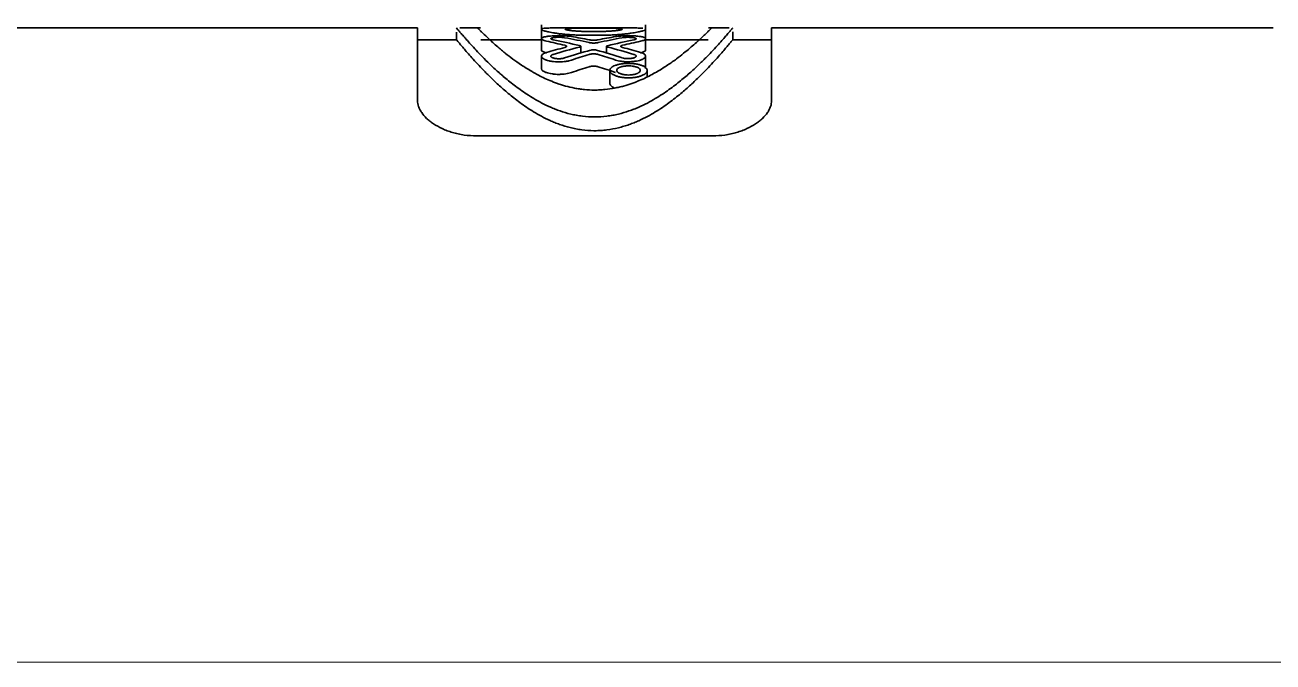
# Model space of a CAD drawing. Extents: x 5987 to 10491, y -672 to 3708.
# Drawn here: x 8103.54 to 8124.69, y 1349.83 to 1360.63 of the extents above; entities that cross this region are included whole.
import ezdxf

# ---------------------------------------------------------------- set-up
doc = ezdxf.new("R2010")
doc.units = 0
doc.header["$LTSCALE"] = 5
doc.layers.get('0').update_dxf_attribs({"linetype": 'CONTINUOUS', "lineweight": 0})
doc.layers.add('1', color=7, linetype='CONTINUOUS', true_color=0xffffff)

msp = doc.modelspace()

# ---------------------------------------------------------------- linework, layer by layer
at = {"color": 4}
msp.add_line((8091.692, 1349.826), (8191.692, 1349.826), dxfattribs=at)
at = {"layer": '1', "color": 7, "linetype": 'Continuous', "lineweight": 35}
for p, q in [((8110.192, 1360.576), (8085.192, 1360.576)), ((8110.192, 1360.576), (8110.192, 1359.343)), ((8110.85, 1360.507), (8110.85, 1360.376)), ((8111.259, 1360.576), (8110.909, 1360.576)), ((8112.29, 1360.626), (8112.29, 1360.401)), ((8113.795, 1360.576), (8112.542, 1360.576)), ((8113.156, 1360.574), (8113.199, 1360.574)), ((8113.199, 1360.514), (8113.156, 1360.514)), ((8114.058, 1360.393), (8114.058, 1360.626)), ((8115.476, 1360.576), (8115.126, 1360.576)), ((8115.534, 1360.376), (8115.534, 1360.508)), ((8116.192, 1360.576), (8116.192, 1359.343)), ((8124.692, 1360.576), (8116.192, 1360.576)), ((8110.85, 1360.376), (8110.192, 1360.376)), ((8112.29, 1360.376), (8111.265, 1360.376)), ((8112.29, 1360.393), (8112.29, 1360.19)), ((8113.043, 1360.452), (8113.305, 1360.452)), ((8114.058, 1360.189), (8114.058, 1360.393)), ((8115.119, 1360.376), (8114.058, 1360.376)), ((8116.192, 1360.376), (8115.534, 1360.376)), ((8112.29, 1360.19), (8112.375, 1360.148)), ((8112.29, 1360.097), (8112.29, 1359.887)), ((8112.957, 1360.151), (8112.957, 1360.263)), ((8113.396, 1360.263), (8113.396, 1360.151)), ((8113.973, 1360.147), (8114.058, 1360.189)), ((8114.058, 1359.889), (8114.058, 1360.098)), ((8113.45, 1359.857), (8113.45, 1359.642)), ((8114.084, 1359.756), (8114.084, 1359.857)), ((8113.182, 1358.834), (8113.192, 1358.834)), ((8115.192, 1358.746), (8111.192, 1358.746))]:
    msp.add_line(p, q, dxfattribs=at)
for centre, major_axis, ratio, start_param, end_param in [((8110.235, 1349.826), (0, 10.75), 0.980901, -0.23473, -0.204351), ((8110.46, 1349.826), (0, 10.75), 0.980901, -0.237071, -0.193687), ((8110.843, 1349.826), (0, 10.75), 0.980901, -0.215822, -0.175572), ((8111.068, 1349.826), (0, 10.75), 0.980901, -0.194059, -0.164972), ((8115.285, 1349.826), (0, 10.75), 0.980901, 0.165431, 0.194059), ((8115.509, 1349.826), (0, 10.75), 0.980901, 0.17603, 0.21582), ((8115.892, 1349.826), (0, 10.75), 0.980901, 0.194154, 0.237077), ((8116.117, 1349.826), (0, 10.75), 0.980901, 0.204816, 0.234732), ((8115.285, 1349.826), (0, 10.75), 0.980902, 0.248837, 0.279553), ((8115.509, 1349.826), (0, 10.75), 0.980901, 0.246462, 0.290418), ((8115.892, 1349.826), (0, 10.75), 0.980901, 0.265428, 0.309068), ((8116.117, 1349.826), (0, 10.75), 0.980902, 0.29007, 0.320075), ((8110.46, 1349.826), (0, 10.75), 0.980901, -0.308589, -0.265424), ((8110.235, 1349.826), (0, 10.75), 0.9809, -0.31957, -0.290043), ((8110.843, 1349.826), (0, 10.75), 0.980901, -0.289949, -0.246466), ((8111.068, 1349.826), (0, 10.75), 0.980901, -0.279064, -0.248819), ((8116.117, 1349.826), (0, 10.55), 0.9809, 0.295707, 0.326339), ((8110.235, 1349.826), (0, 10.55), 0.980901, -0.325864, -0.29572)]:
    msp.add_ellipse(centre, major_axis=major_axis, ratio=ratio, start_param=start_param, end_param=end_param, dxfattribs=at)
for points, knots in [([(8110.85, 1360.576), (8110.85, 1360.576), (8110.85, 1360.576), (8110.851, 1360.576), (8110.859, 1360.566), (8110.886, 1360.534), (8110.908, 1360.508), (8110.939, 1360.472), (8110.966, 1360.441), (8110.975, 1360.429), (8110.996, 1360.406), (8111.007, 1360.394), (8111.041, 1360.355), (8111.066, 1360.327), (8111.121, 1360.266), (8111.152, 1360.233), (8111.217, 1360.163), (8111.253, 1360.126), (8111.33, 1360.047), (8111.372, 1360.006), (8111.461, 1359.919), (8111.51, 1359.874), (8111.576, 1359.815), (8111.589, 1359.803), (8111.617, 1359.779), (8111.659, 1359.743), (8111.703, 1359.706), (8111.764, 1359.656), (8111.796, 1359.631), (8111.862, 1359.581), (8111.897, 1359.555), (8111.968, 1359.504), (8112.005, 1359.478), (8112.083, 1359.427), (8112.123, 1359.402), (8112.207, 1359.352), (8112.251, 1359.327), (8112.343, 1359.279), (8112.391, 1359.256), (8112.468, 1359.222), (8112.495, 1359.211), (8112.536, 1359.195), (8112.55, 1359.189), (8112.578, 1359.179), (8112.592, 1359.174), (8112.664, 1359.149), (8112.724, 1359.131), (8112.803, 1359.113), (8112.819, 1359.109), (8112.852, 1359.102), (8112.868, 1359.099), (8112.918, 1359.09), (8112.951, 1359.085), (8113.053, 1359.072), (8113.122, 1359.067), (8113.192, 1359.067)], [0, 0, 0, 0, 0.000153, 0.000153, 0.125134, 0.125134, 0.187624, 0.250115, 0.250115, 0.28136, 0.28136, 0.312605, 0.312605, 0.375096, 0.375096, 0.437586, 0.437586, 0.500076, 0.500076, 0.562567, 0.562567, 0.625057, 0.625057, 0.64068, 0.64068, 0.656303, 0.687548, 0.687548, 0.718793, 0.718793, 0.750038, 0.750038, 0.781283, 0.781283, 0.812529, 0.812529, 0.843774, 0.843774, 0.875019, 0.875019, 0.890642, 0.890642, 0.898453, 0.898453, 0.906264, 0.906264, 0.93751, 0.93751, 0.945321, 0.945321, 0.953132, 0.953132, 0.968755, 0.968755, 1, 1, 1, 1]), ([(8113.192, 1359.523), (8113.133, 1359.523), (8113.076, 1359.526), (8112.991, 1359.534), (8112.963, 1359.538), (8112.908, 1359.546), (8112.88, 1359.55), (8112.8, 1359.566), (8112.749, 1359.578), (8112.677, 1359.598), (8112.653, 1359.605), (8112.606, 1359.619), (8112.583, 1359.627), (8112.517, 1359.65), (8112.475, 1359.667), (8112.396, 1359.7), (8112.358, 1359.717), (8112.285, 1359.752), (8112.251, 1359.77), (8112.201, 1359.797), (8112.184, 1359.806), (8112.152, 1359.824), (8112.137, 1359.833), (8112.06, 1359.878), (8112.004, 1359.913), (8111.9, 1359.982), (8111.852, 1360.016), (8111.763, 1360.082), (8111.722, 1360.114), (8111.665, 1360.16), (8111.647, 1360.175), (8111.611, 1360.204), (8111.594, 1360.219), (8111.545, 1360.26), (8111.515, 1360.286), (8111.459, 1360.336), (8111.434, 1360.359), (8111.364, 1360.423), (8111.327, 1360.459), (8111.282, 1360.502), (8111.269, 1360.515), (8111.246, 1360.537), (8111.237, 1360.546), (8111.226, 1360.558), (8111.223, 1360.561), (8111.217, 1360.566), (8111.215, 1360.569), (8111.209, 1360.574), (8111.208, 1360.576), (8111.208, 1360.576)], [0, 0, 0, 0, 0.031283, 0.031283, 0.046924, 0.046924, 0.062565, 0.062565, 0.093848, 0.093848, 0.109489, 0.109489, 0.12513, 0.12513, 0.156413, 0.156413, 0.187695, 0.187695, 0.218978, 0.218978, 0.234619, 0.234619, 0.25026, 0.25026, 0.312825, 0.312825, 0.37539, 0.37539, 0.437955, 0.437955, 0.469238, 0.469238, 0.50052, 0.50052, 0.563085, 0.563085, 0.62565, 0.62565, 0.75078, 0.75078, 0.813345, 0.813345, 0.87591, 0.87591, 0.907193, 0.907193, 0.938475, 0.938475, 1, 1, 1, 1]), ([(8113.043, 1360.452), (8113.015, 1360.452), (8112.987, 1360.453), (8112.932, 1360.454), (8112.905, 1360.455), (8112.865, 1360.456), (8112.852, 1360.457), (8112.825, 1360.458), (8112.812, 1360.459), (8112.774, 1360.461), (8112.749, 1360.463), (8112.702, 1360.467), (8112.679, 1360.469), (8112.645, 1360.473), (8112.634, 1360.474), (8112.613, 1360.476), (8112.582, 1360.48), (8112.553, 1360.484), (8112.525, 1360.488), (8112.517, 1360.49), (8112.499, 1360.492), (8112.491, 1360.494), (8112.451, 1360.501), (8112.423, 1360.506), (8112.387, 1360.514), (8112.376, 1360.517), (8112.356, 1360.522), (8112.346, 1360.525), (8112.306, 1360.537), (8112.29, 1360.546), (8112.29, 1360.555), (8112.291, 1360.557), (8112.295, 1360.56), (8112.304, 1360.565), (8112.321, 1360.568), (8112.341, 1360.57), (8112.346, 1360.571), (8112.355, 1360.571), (8112.36, 1360.572), (8112.375, 1360.573), (8112.386, 1360.573), (8112.422, 1360.575), (8112.45, 1360.576), (8112.498, 1360.576), (8112.515, 1360.576), (8112.536, 1360.576), (8112.539, 1360.576), (8112.542, 1360.576)], [0, 0, 0, 0, 0.039741, 0.039741, 0.079482, 0.079482, 0.099352, 0.099352, 0.119222, 0.119222, 0.158963, 0.158963, 0.198704, 0.198704, 0.218574, 0.218574, 0.238445, 0.278185, 0.278185, 0.298056, 0.298056, 0.317926, 0.317926, 0.397408, 0.397408, 0.437149, 0.437149, 0.476889, 0.476889, 0.635852, 0.635852, 0.675593, 0.675593, 0.715334, 0.794815, 0.794815, 0.814686, 0.814686, 0.834556, 0.834556, 0.874297, 0.874297, 0.953779, 0.953779, 0.993519, 0.993519, 1, 1, 1, 1]), ([(8113.156, 1360.574), (8113.125, 1360.574), (8113.095, 1360.574), (8113.051, 1360.573), (8113.036, 1360.573), (8113.007, 1360.573), (8112.993, 1360.573), (8112.951, 1360.572), (8112.924, 1360.572), (8112.886, 1360.571), (8112.874, 1360.571), (8112.851, 1360.57), (8112.839, 1360.57), (8112.807, 1360.569), (8112.788, 1360.568), (8112.763, 1360.567), (8112.755, 1360.566), (8112.741, 1360.565), (8112.728, 1360.564), (8112.718, 1360.562), (8112.709, 1360.561), (8112.705, 1360.56), (8112.697, 1360.557), (8112.694, 1360.556), (8112.694, 1360.553), (8112.694, 1360.552), (8112.697, 1360.55), (8112.7, 1360.548), (8112.708, 1360.545), (8112.717, 1360.543), (8112.735, 1360.54), (8112.741, 1360.538), (8112.755, 1360.536), (8112.763, 1360.535), (8112.788, 1360.532), (8112.807, 1360.529), (8112.85, 1360.525), (8112.874, 1360.523), (8112.911, 1360.521), (8112.924, 1360.52), (8112.951, 1360.519), (8112.965, 1360.518), (8113.007, 1360.516), (8113.035, 1360.515), (8113.095, 1360.514), (8113.125, 1360.514), (8113.156, 1360.514)], [0, 0, 0, 0, 0.0625, 0.0625, 0.09375, 0.09375, 0.125, 0.125, 0.1875, 0.1875, 0.21875, 0.21875, 0.25, 0.25, 0.3125, 0.3125, 0.34375, 0.34375, 0.375, 0.40625, 0.40625, 0.4375, 0.4375, 0.5, 0.5, 0.53125, 0.53125, 0.5625, 0.5625, 0.625, 0.625, 0.65625, 0.65625, 0.6875, 0.6875, 0.75, 0.75, 0.8125, 0.8125, 0.84375, 0.84375, 0.875, 0.875, 0.9375, 0.9375, 1, 1, 1, 1]), ([(8115.177, 1360.576), (8115.177, 1360.576), (8115.177, 1360.576), (8115.177, 1360.576), (8115.17, 1360.569), (8115.148, 1360.547), (8115.139, 1360.538), (8115.117, 1360.516), (8115.104, 1360.503), (8115.074, 1360.474), (8115.057, 1360.458), (8115.029, 1360.431), (8115.018, 1360.421), (8114.997, 1360.401), (8114.986, 1360.391), (8114.951, 1360.359), (8114.925, 1360.336), (8114.87, 1360.286), (8114.84, 1360.26), (8114.775, 1360.205), (8114.74, 1360.176), (8114.664, 1360.115), (8114.623, 1360.083), (8114.556, 1360.033), (8114.533, 1360.017), (8114.484, 1359.982), (8114.459, 1359.965), (8114.381, 1359.913), (8114.324, 1359.877), (8114.232, 1359.823), (8114.2, 1359.806), (8114.134, 1359.77), (8114.099, 1359.752), (8114.027, 1359.717), (8113.989, 1359.7), (8113.929, 1359.675), (8113.909, 1359.667), (8113.867, 1359.65), (8113.845, 1359.642), (8113.779, 1359.619), (8113.733, 1359.604), (8113.66, 1359.584), (8113.635, 1359.578), (8113.584, 1359.566), (8113.558, 1359.561), (8113.478, 1359.545), (8113.423, 1359.537), (8113.352, 1359.53), (8113.338, 1359.529), (8113.309, 1359.527), (8113.295, 1359.526), (8113.251, 1359.524), (8113.222, 1359.523), (8113.192, 1359.523)], [0, 0, 0, 0, 0.000908, 0.000908, 0.125795, 0.125795, 0.188238, 0.188238, 0.250681, 0.250681, 0.313125, 0.313125, 0.344346, 0.344346, 0.375568, 0.375568, 0.438011, 0.438011, 0.500454, 0.500454, 0.562897, 0.562897, 0.625341, 0.625341, 0.656562, 0.656562, 0.687784, 0.687784, 0.750227, 0.750227, 0.781449, 0.781449, 0.81267, 0.81267, 0.843892, 0.843892, 0.859503, 0.859503, 0.875114, 0.875114, 0.906335, 0.906335, 0.921946, 0.921946, 0.937557, 0.937557, 0.968778, 0.968778, 0.976584, 0.976584, 0.984389, 0.984389, 1, 1, 1, 1]), ([(8113.192, 1359.067), (8113.263, 1359.067), (8113.332, 1359.072), (8113.433, 1359.084), (8113.466, 1359.09), (8113.532, 1359.101), (8113.564, 1359.108), (8113.659, 1359.131), (8113.719, 1359.149), (8113.804, 1359.178), (8113.832, 1359.188), (8113.873, 1359.204), (8113.887, 1359.21), (8113.913, 1359.221), (8113.927, 1359.226), (8113.991, 1359.255), (8114.04, 1359.278), (8114.133, 1359.327), (8114.177, 1359.352), (8114.262, 1359.402), (8114.302, 1359.427), (8114.38, 1359.479), (8114.417, 1359.504), (8114.525, 1359.581), (8114.59, 1359.632), (8114.712, 1359.73), (8114.769, 1359.779), (8114.873, 1359.872), (8114.922, 1359.917), (8114.989, 1359.983), (8115.011, 1360.004), (8115.053, 1360.046), (8115.074, 1360.066), (8115.132, 1360.126), (8115.168, 1360.163), (8115.234, 1360.233), (8115.264, 1360.266), (8115.347, 1360.357), (8115.391, 1360.409), (8115.445, 1360.471), (8115.461, 1360.489), (8115.488, 1360.521), (8115.499, 1360.534), (8115.512, 1360.55), (8115.516, 1360.554), (8115.523, 1360.562), (8115.526, 1360.566), (8115.532, 1360.573), (8115.534, 1360.576), (8115.534, 1360.576)], [0, 0, 0, 0, 0.031283, 0.031283, 0.046924, 0.046924, 0.062566, 0.062566, 0.093849, 0.093849, 0.10949, 0.10949, 0.117311, 0.117311, 0.125132, 0.125132, 0.156415, 0.156415, 0.187698, 0.187698, 0.218981, 0.218981, 0.250264, 0.250264, 0.312829, 0.312829, 0.375395, 0.375395, 0.437961, 0.437961, 0.469244, 0.469244, 0.500527, 0.500527, 0.563093, 0.563093, 0.625659, 0.625659, 0.750791, 0.750791, 0.813357, 0.813357, 0.875922, 0.875922, 0.907205, 0.907205, 0.938488, 0.938488, 1, 1, 1, 1]), ([(8113.199, 1360.514), (8113.23, 1360.514), (8113.26, 1360.514), (8113.304, 1360.515), (8113.319, 1360.515), (8113.348, 1360.516), (8113.363, 1360.517), (8113.404, 1360.519), (8113.431, 1360.52), (8113.469, 1360.523), (8113.481, 1360.524), (8113.504, 1360.525), (8113.516, 1360.526), (8113.548, 1360.529), (8113.567, 1360.532), (8113.592, 1360.535), (8113.6, 1360.536), (8113.614, 1360.538), (8113.627, 1360.541), (8113.637, 1360.543), (8113.646, 1360.545), (8113.65, 1360.546), (8113.659, 1360.55), (8113.662, 1360.552), (8113.662, 1360.555), (8113.661, 1360.555), (8113.658, 1360.557), (8113.656, 1360.558), (8113.647, 1360.561), (8113.638, 1360.562), (8113.621, 1360.564), (8113.614, 1360.565), (8113.6, 1360.566), (8113.592, 1360.567), (8113.567, 1360.568), (8113.548, 1360.569), (8113.505, 1360.571), (8113.482, 1360.571), (8113.444, 1360.572), (8113.431, 1360.572), (8113.405, 1360.572), (8113.391, 1360.573), (8113.349, 1360.573), (8113.32, 1360.573), (8113.275, 1360.573), (8113.26, 1360.574), (8113.23, 1360.574), (8113.215, 1360.574), (8113.199, 1360.574)], [0, 0, 0, 0, 0.0625, 0.0625, 0.09375, 0.09375, 0.125, 0.125, 0.1875, 0.1875, 0.21875, 0.21875, 0.25, 0.25, 0.3125, 0.3125, 0.34375, 0.34375, 0.375, 0.40625, 0.40625, 0.4375, 0.4375, 0.5, 0.5, 0.53125, 0.53125, 0.5625, 0.5625, 0.625, 0.625, 0.65625, 0.65625, 0.6875, 0.6875, 0.75, 0.75, 0.8125, 0.8125, 0.84375, 0.84375, 0.875, 0.875, 0.9375, 0.9375, 0.96875, 0.96875, 1, 1, 1, 1]), ([(8114.058, 1360.554), (8114.058, 1360.554), (8114.058, 1360.553), (8114.058, 1360.552), (8114.057, 1360.55), (8114.053, 1360.546), (8114.044, 1360.539), (8114.026, 1360.532), (8114.002, 1360.525), (8113.992, 1360.522), (8113.972, 1360.517), (8113.961, 1360.514), (8113.925, 1360.506), (8113.897, 1360.501), (8113.849, 1360.492), (8113.832, 1360.49), (8113.805, 1360.486), (8113.795, 1360.484), (8113.776, 1360.482), (8113.766, 1360.48), (8113.736, 1360.476), (8113.714, 1360.474), (8113.67, 1360.469), (8113.647, 1360.467), (8113.611, 1360.464), (8113.598, 1360.463), (8113.574, 1360.461), (8113.561, 1360.461), (8113.523, 1360.458), (8113.497, 1360.457), (8113.444, 1360.455), (8113.417, 1360.454), (8113.375, 1360.453), (8113.361, 1360.453), (8113.333, 1360.452), (8113.319, 1360.452), (8113.305, 1360.452)], [0, 0, 0, 0, 0.001654, 0.001654, 0.064051, 0.064051, 0.126448, 0.251241, 0.251241, 0.313637, 0.313637, 0.376034, 0.376034, 0.500827, 0.500827, 0.563224, 0.563224, 0.594422, 0.594422, 0.62562, 0.62562, 0.688017, 0.688017, 0.750414, 0.750414, 0.781612, 0.781612, 0.81281, 0.81281, 0.875207, 0.875207, 0.937603, 0.937603, 0.968802, 0.968802, 1, 1, 1, 1]), ([(8113.801, 1360.576), (8113.805, 1360.576), (8113.81, 1360.576), (8113.823, 1360.576), (8113.832, 1360.576), (8113.849, 1360.576), (8113.858, 1360.576), (8113.898, 1360.576), (8113.926, 1360.575), (8113.974, 1360.573), (8113.994, 1360.572), (8114.01, 1360.57)], [0, 0, 0, 0, 0.045548, 0.045548, 0.141461, 0.141461, 0.237373, 0.237373, 0.621023, 0.621023, 1, 1, 1, 1]), ([(8113.182, 1358.834), (8113.111, 1358.834), (8113.042, 1358.84), (8112.942, 1358.853), (8112.909, 1358.858), (8112.859, 1358.868), (8112.843, 1358.871), (8112.811, 1358.878), (8112.795, 1358.882), (8112.716, 1358.902), (8112.657, 1358.92), (8112.572, 1358.951), (8112.544, 1358.961), (8112.49, 1358.983), (8112.463, 1358.995), (8112.386, 1359.029), (8112.337, 1359.054), (8112.245, 1359.103), (8112.201, 1359.129), (8112.117, 1359.18), (8112.077, 1359.206), (8112, 1359.259), (8111.963, 1359.285), (8111.856, 1359.364), (8111.791, 1359.415), (8111.669, 1359.516), (8111.613, 1359.565), (8111.509, 1359.66), (8111.461, 1359.706), (8111.393, 1359.773), (8111.372, 1359.795), (8111.33, 1359.837), (8111.309, 1359.858), (8111.251, 1359.919), (8111.216, 1359.957), (8111.15, 1360.028), (8111.12, 1360.062), (8111.037, 1360.154), (8110.992, 1360.207), (8110.939, 1360.27), (8110.923, 1360.288), (8110.897, 1360.32), (8110.885, 1360.334), (8110.859, 1360.366), (8110.85, 1360.376), (8110.85, 1360.376)], [0, 0, 0, 0, 0.031253, 0.031253, 0.04688, 0.04688, 0.054693, 0.054693, 0.062506, 0.062506, 0.09376, 0.09376, 0.109386, 0.109386, 0.125013, 0.125013, 0.156266, 0.156266, 0.187519, 0.187519, 0.218773, 0.218773, 0.250026, 0.250026, 0.312532, 0.312532, 0.375039, 0.375039, 0.437545, 0.437545, 0.468799, 0.468799, 0.500052, 0.500052, 0.562558, 0.562558, 0.625065, 0.625065, 0.750078, 0.750078, 0.812584, 0.812584, 0.875091, 0.875091, 1, 1, 1, 1]), ([(8112.375, 1360.352), (8112.362, 1360.355), (8112.35, 1360.358), (8112.334, 1360.363), (8112.329, 1360.365), (8112.32, 1360.368), (8112.316, 1360.37), (8112.305, 1360.376), (8112.299, 1360.379), (8112.292, 1360.386), (8112.29, 1360.39), (8112.29, 1360.397), (8112.292, 1360.401), (8112.298, 1360.406), (8112.3, 1360.408), (8112.306, 1360.411), (8112.309, 1360.413), (8112.32, 1360.417), (8112.329, 1360.42), (8112.351, 1360.426), (8112.364, 1360.428), (8112.384, 1360.432), (8112.391, 1360.433), (8112.406, 1360.435), (8112.414, 1360.436), (8112.439, 1360.438), (8112.456, 1360.44), (8112.492, 1360.442), (8112.511, 1360.443), (8112.55, 1360.444), (8112.569, 1360.445), (8112.598, 1360.445), (8112.608, 1360.445), (8112.628, 1360.444), (8112.647, 1360.444), (8112.666, 1360.443), (8112.685, 1360.442), (8112.694, 1360.442), (8112.721, 1360.44), (8112.738, 1360.438), (8112.771, 1360.435), (8112.786, 1360.433), (8112.8, 1360.43)], [0, 0, 0, 0, 0.0625, 0.0625, 0.09375, 0.09375, 0.125, 0.125, 0.1875, 0.1875, 0.25, 0.25, 0.3125, 0.3125, 0.34375, 0.34375, 0.375, 0.375, 0.4375, 0.4375, 0.5, 0.5, 0.53125, 0.53125, 0.5625, 0.5625, 0.625, 0.625, 0.6875, 0.6875, 0.75, 0.75, 0.78125, 0.78125, 0.8125, 0.84375, 0.84375, 0.875, 0.875, 0.9375, 0.9375, 1, 1, 1, 1]), ([(8112.685, 1360.411), (8112.679, 1360.412), (8112.672, 1360.413), (8112.661, 1360.414), (8112.657, 1360.415), (8112.649, 1360.416), (8112.645, 1360.416), (8112.632, 1360.417), (8112.624, 1360.417), (8112.606, 1360.418), (8112.597, 1360.418), (8112.579, 1360.418), (8112.57, 1360.418), (8112.552, 1360.417), (8112.544, 1360.417), (8112.531, 1360.416), (8112.527, 1360.416), (8112.519, 1360.415), (8112.515, 1360.414), (8112.504, 1360.413), (8112.497, 1360.412), (8112.485, 1360.41), (8112.479, 1360.409), (8112.469, 1360.406), (8112.465, 1360.405), (8112.458, 1360.402), (8112.455, 1360.4), (8112.452, 1360.397), (8112.451, 1360.395), (8112.451, 1360.392), (8112.451, 1360.39), (8112.455, 1360.387), (8112.457, 1360.385), (8112.464, 1360.382), (8112.468, 1360.381), (8112.478, 1360.378), (8112.484, 1360.376), (8112.49, 1360.375)], [0, 0, 0, 0, 0.0625, 0.0625, 0.09375, 0.09375, 0.125, 0.125, 0.1875, 0.1875, 0.25, 0.25, 0.3125, 0.3125, 0.375, 0.375, 0.40625, 0.40625, 0.4375, 0.4375, 0.5, 0.5, 0.5625, 0.5625, 0.625, 0.625, 0.6875, 0.6875, 0.75, 0.75, 0.8125, 0.8125, 0.875, 0.875, 0.9375, 0.9375, 1, 1, 1, 1]), ([(8113.101, 1360.374), (8113.106, 1360.373), (8113.112, 1360.373), (8113.123, 1360.371), (8113.129, 1360.37), (8113.142, 1360.369), (8113.149, 1360.369), (8113.162, 1360.368), (8113.169, 1360.368), (8113.183, 1360.368), (8113.19, 1360.368), (8113.204, 1360.369), (8113.211, 1360.369), (8113.223, 1360.37), (8113.23, 1360.371), (8113.241, 1360.373), (8113.246, 1360.373), (8113.251, 1360.374)], [0, 0, 0, 0, 0.125, 0.125, 0.25, 0.25, 0.375, 0.375, 0.5, 0.5, 0.625, 0.625, 0.75, 0.75, 0.875, 0.875, 1, 1, 1, 1]), ([(8113.251, 1360.327), (8113.246, 1360.326), (8113.241, 1360.325), (8113.23, 1360.323), (8113.224, 1360.322), (8113.211, 1360.321), (8113.204, 1360.321), (8113.19, 1360.32), (8113.183, 1360.32), (8113.169, 1360.32), (8113.162, 1360.32), (8113.149, 1360.321), (8113.142, 1360.321), (8113.129, 1360.322), (8113.123, 1360.323), (8113.112, 1360.325), (8113.106, 1360.326), (8113.101, 1360.327)], [0, 0, 0, 0, 0.125, 0.125, 0.25, 0.25, 0.375, 0.375, 0.5, 0.5, 0.625, 0.625, 0.75, 0.75, 0.875, 0.875, 1, 1, 1, 1]), ([(8115.534, 1360.376), (8115.534, 1360.376), (8115.534, 1360.376), (8115.534, 1360.376), (8115.526, 1360.365), (8115.499, 1360.333), (8115.488, 1360.32), (8115.468, 1360.296), (8115.46, 1360.287), (8115.445, 1360.268), (8115.436, 1360.258), (8115.391, 1360.205), (8115.345, 1360.152), (8115.263, 1360.059), (8115.232, 1360.025), (8115.167, 1359.954), (8115.131, 1359.916), (8115.055, 1359.836), (8115.013, 1359.794), (8114.924, 1359.706), (8114.876, 1359.66), (8114.797, 1359.588), (8114.77, 1359.564), (8114.713, 1359.514), (8114.683, 1359.489), (8114.591, 1359.413), (8114.525, 1359.361), (8114.418, 1359.282), (8114.381, 1359.256), (8114.303, 1359.203), (8114.263, 1359.177), (8114.178, 1359.126), (8114.134, 1359.1), (8114.042, 1359.051), (8113.993, 1359.027), (8113.915, 1358.992), (8113.889, 1358.98), (8113.834, 1358.959), (8113.778, 1358.937), (8113.72, 1358.918), (8113.675, 1358.905), (8113.66, 1358.9), (8113.629, 1358.892), (8113.613, 1358.888), (8113.534, 1358.868), (8113.469, 1358.856), (8113.367, 1358.843), (8113.333, 1358.84), (8113.263, 1358.835), (8113.228, 1358.834), (8113.192, 1358.834)], [0, 0, 0, 0, 0.001296, 0.001296, 0.126134, 0.126134, 0.188553, 0.188553, 0.219763, 0.219763, 0.250972, 0.250972, 0.37581, 0.37581, 0.438229, 0.438229, 0.500648, 0.500648, 0.563067, 0.563067, 0.625486, 0.625486, 0.656696, 0.656696, 0.687905, 0.687905, 0.750324, 0.750324, 0.781534, 0.781534, 0.812743, 0.812743, 0.843953, 0.843953, 0.875162, 0.875162, 0.890767, 0.890767, 0.906372, 0.921976, 0.921976, 0.929779, 0.929779, 0.937581, 0.937581, 0.968791, 0.968791, 0.984395, 0.984395, 1, 1, 1, 1]), ([(8113.548, 1360.429), (8113.562, 1360.432), (8113.577, 1360.434), (8113.601, 1360.436), (8113.609, 1360.437), (8113.627, 1360.439), (8113.636, 1360.439), (8113.663, 1360.441), (8113.681, 1360.442), (8113.71, 1360.443), (8113.72, 1360.443), (8113.739, 1360.444), (8113.749, 1360.444), (8113.778, 1360.444), (8113.798, 1360.444), (8113.827, 1360.443), (8113.837, 1360.442), (8113.855, 1360.441), (8113.874, 1360.44), (8113.891, 1360.439), (8113.909, 1360.438), (8113.917, 1360.437), (8113.942, 1360.434), (8113.957, 1360.432), (8113.977, 1360.429), (8113.984, 1360.427), (8113.996, 1360.425), (8114.002, 1360.424), (8114.018, 1360.419), (8114.027, 1360.416), (8114.038, 1360.412), (8114.042, 1360.41), (8114.047, 1360.407), (8114.052, 1360.403), (8114.055, 1360.4), (8114.057, 1360.396), (8114.058, 1360.395), (8114.058, 1360.389), (8114.056, 1360.386), (8114.05, 1360.38), (8114.048, 1360.378), (8114.043, 1360.375), (8114.039, 1360.373), (8114.029, 1360.367), (8114.02, 1360.364), (8113.999, 1360.358), (8113.986, 1360.354), (8113.973, 1360.351)], [0, 0, 0, 0, 0.0625, 0.0625, 0.09375, 0.09375, 0.125, 0.125, 0.1875, 0.1875, 0.21875, 0.21875, 0.25, 0.25, 0.3125, 0.3125, 0.34375, 0.34375, 0.375, 0.40625, 0.40625, 0.4375, 0.4375, 0.5, 0.5, 0.53125, 0.53125, 0.5625, 0.5625, 0.625, 0.625, 0.65625, 0.65625, 0.6875, 0.71875, 0.71875, 0.75, 0.75, 0.8125, 0.8125, 0.84375, 0.84375, 0.875, 0.875, 0.9375, 0.9375, 1, 1, 1, 1]), ([(8113.858, 1360.374), (8113.864, 1360.375), (8113.87, 1360.377), (8113.877, 1360.379), (8113.879, 1360.38), (8113.884, 1360.381), (8113.885, 1360.382), (8113.89, 1360.384), (8113.893, 1360.386), (8113.896, 1360.389), (8113.897, 1360.391), (8113.897, 1360.394), (8113.896, 1360.396), (8113.894, 1360.398), (8113.892, 1360.399), (8113.89, 1360.401), (8113.888, 1360.401), (8113.883, 1360.404), (8113.879, 1360.405), (8113.869, 1360.408), (8113.863, 1360.409), (8113.854, 1360.411), (8113.851, 1360.411), (8113.844, 1360.412), (8113.84, 1360.413), (8113.829, 1360.414), (8113.821, 1360.415), (8113.804, 1360.416), (8113.796, 1360.416), (8113.778, 1360.417), (8113.769, 1360.417), (8113.755, 1360.417), (8113.751, 1360.417), (8113.742, 1360.417), (8113.733, 1360.417), (8113.724, 1360.416), (8113.716, 1360.416), (8113.711, 1360.416), (8113.699, 1360.415), (8113.691, 1360.414), (8113.676, 1360.412), (8113.669, 1360.411), (8113.663, 1360.41)], [0, 0, 0, 0, 0.0625, 0.0625, 0.09375, 0.09375, 0.125, 0.125, 0.1875, 0.1875, 0.25, 0.25, 0.3125, 0.3125, 0.34375, 0.34375, 0.375, 0.375, 0.4375, 0.4375, 0.5, 0.5, 0.53125, 0.53125, 0.5625, 0.5625, 0.625, 0.625, 0.6875, 0.6875, 0.75, 0.75, 0.78125, 0.78125, 0.8125, 0.84375, 0.84375, 0.875, 0.875, 0.9375, 0.9375, 1, 1, 1, 1]), ([(8112.8, 1360.03), (8112.786, 1360.026), (8112.771, 1360.021), (8112.747, 1360.016), (8112.738, 1360.014), (8112.721, 1360.011), (8112.712, 1360.01), (8112.685, 1360.006), (8112.666, 1360.004), (8112.637, 1360.002), (8112.627, 1360.001), (8112.607, 1360), (8112.597, 1360), (8112.567, 1360), (8112.547, 1360.001), (8112.508, 1360.004), (8112.489, 1360.006), (8112.462, 1360.01), (8112.453, 1360.011), (8112.436, 1360.014), (8112.428, 1360.016), (8112.403, 1360.022), (8112.388, 1360.026), (8112.368, 1360.033), (8112.362, 1360.035), (8112.35, 1360.04), (8112.338, 1360.045), (8112.329, 1360.051), (8112.32, 1360.056), (8112.316, 1360.059), (8112.305, 1360.067), (8112.299, 1360.073), (8112.294, 1360.082), (8112.293, 1360.085), (8112.291, 1360.091), (8112.29, 1360.094), (8112.29, 1360.103), (8112.292, 1360.108), (8112.299, 1360.12), (8112.305, 1360.125), (8112.319, 1360.136), (8112.328, 1360.141), (8112.344, 1360.148), (8112.35, 1360.15), (8112.362, 1360.155), (8112.368, 1360.157), (8112.375, 1360.159)], [0, 0, 0, 0, 0.0625, 0.0625, 0.09375, 0.09375, 0.125, 0.125, 0.1875, 0.1875, 0.21875, 0.21875, 0.25, 0.25, 0.3125, 0.3125, 0.375, 0.375, 0.40625, 0.40625, 0.4375, 0.4375, 0.5, 0.5, 0.53125, 0.53125, 0.5625, 0.59375, 0.59375, 0.625, 0.625, 0.6875, 0.6875, 0.71875, 0.71875, 0.75, 0.75, 0.8125, 0.8125, 0.875, 0.875, 0.9375, 0.9375, 0.96875, 0.96875, 1, 1, 1, 1]), ([(8112.49, 1360.126), (8112.484, 1360.124), (8112.478, 1360.122), (8112.471, 1360.119), (8112.468, 1360.117), (8112.464, 1360.115), (8112.462, 1360.114), (8112.457, 1360.11), (8112.455, 1360.108), (8112.452, 1360.102), (8112.451, 1360.1), (8112.451, 1360.094), (8112.452, 1360.091), (8112.455, 1360.086), (8112.457, 1360.083), (8112.464, 1360.078), (8112.468, 1360.076), (8112.475, 1360.072), (8112.478, 1360.071), (8112.483, 1360.069), (8112.486, 1360.068), (8112.496, 1360.065), (8112.502, 1360.063), (8112.517, 1360.06), (8112.525, 1360.058), (8112.538, 1360.057), (8112.542, 1360.056), (8112.551, 1360.055), (8112.555, 1360.055), (8112.569, 1360.054), (8112.578, 1360.054), (8112.596, 1360.054), (8112.605, 1360.054), (8112.623, 1360.055), (8112.632, 1360.056), (8112.649, 1360.058), (8112.657, 1360.06), (8112.672, 1360.063), (8112.679, 1360.065), (8112.685, 1360.067)], [0, 0, 0, 0, 0.0625, 0.0625, 0.09375, 0.09375, 0.125, 0.125, 0.1875, 0.1875, 0.25, 0.25, 0.3125, 0.3125, 0.375, 0.375, 0.4375, 0.4375, 0.46875, 0.46875, 0.5, 0.5, 0.5625, 0.5625, 0.625, 0.625, 0.65625, 0.65625, 0.6875, 0.6875, 0.75, 0.75, 0.8125, 0.8125, 0.875, 0.875, 0.9375, 0.9375, 1, 1, 1, 1]), ([(8112.688, 1360.245), (8112.693, 1360.246), (8112.697, 1360.248), (8112.704, 1360.251), (8112.708, 1360.252), (8112.713, 1360.255), (8112.715, 1360.257), (8112.717, 1360.26), (8112.718, 1360.262), (8112.718, 1360.265), (8112.717, 1360.267), (8112.715, 1360.27), (8112.713, 1360.272), (8112.708, 1360.275), (8112.705, 1360.276), (8112.697, 1360.279), (8112.693, 1360.28), (8112.688, 1360.281)], [0, 0, 0, 0, 0.125, 0.125, 0.25, 0.25, 0.375, 0.375, 0.5, 0.5, 0.625, 0.625, 0.75, 0.75, 0.875, 0.875, 1, 1, 1, 1]), ([(8112.937, 1360.275), (8112.94, 1360.275), (8112.943, 1360.274), (8112.948, 1360.272), (8112.95, 1360.271), (8112.953, 1360.269), (8112.955, 1360.268), (8112.956, 1360.266), (8112.957, 1360.265), (8112.957, 1360.262), (8112.956, 1360.261), (8112.955, 1360.259), (8112.953, 1360.258), (8112.948, 1360.255), (8112.943, 1360.253), (8112.937, 1360.251)], [0, 0, 0, 0, 0.125, 0.125, 0.25, 0.25, 0.375, 0.375, 0.5, 0.5, 0.625, 0.625, 0.75, 0.75, 1, 1, 1, 1]), ([(8113.251, 1360.127), (8113.246, 1360.129), (8113.241, 1360.13), (8113.23, 1360.132), (8113.224, 1360.133), (8113.211, 1360.135), (8113.204, 1360.135), (8113.19, 1360.136), (8113.183, 1360.136), (8113.169, 1360.136), (8113.162, 1360.136), (8113.149, 1360.135), (8113.142, 1360.135), (8113.129, 1360.133), (8113.123, 1360.132), (8113.111, 1360.13), (8113.106, 1360.129), (8113.101, 1360.127)], [0, 0, 0, 0, 0.125, 0.125, 0.25, 0.25, 0.375, 0.375, 0.5, 0.5, 0.625, 0.625, 0.75, 0.75, 0.875, 0.875, 1, 1, 1, 1]), ([(8113.416, 1360.251), (8113.413, 1360.252), (8113.41, 1360.253), (8113.405, 1360.255), (8113.403, 1360.256), (8113.399, 1360.258), (8113.398, 1360.259), (8113.396, 1360.261), (8113.396, 1360.262), (8113.396, 1360.265), (8113.396, 1360.266), (8113.398, 1360.268), (8113.399, 1360.269), (8113.404, 1360.272), (8113.409, 1360.274), (8113.416, 1360.275)], [0, 0, 0, 0, 0.125, 0.125, 0.25, 0.25, 0.375, 0.375, 0.5, 0.5, 0.625, 0.625, 0.75, 0.75, 1, 1, 1, 1]), ([(8113.973, 1360.16), (8113.986, 1360.156), (8113.998, 1360.152), (8114.014, 1360.145), (8114.019, 1360.142), (8114.028, 1360.137), (8114.032, 1360.135), (8114.043, 1360.127), (8114.048, 1360.121), (8114.056, 1360.11), (8114.058, 1360.104), (8114.058, 1360.092), (8114.056, 1360.087), (8114.05, 1360.078), (8114.048, 1360.075), (8114.043, 1360.069), (8114.039, 1360.066), (8114.029, 1360.058), (8114.02, 1360.052), (8114.004, 1360.044), (8113.998, 1360.042), (8113.986, 1360.037), (8113.98, 1360.034), (8113.96, 1360.027), (8113.945, 1360.023), (8113.912, 1360.016), (8113.895, 1360.013), (8113.868, 1360.009), (8113.859, 1360.008), (8113.84, 1360.006), (8113.83, 1360.005), (8113.801, 1360.003), (8113.781, 1360.002), (8113.751, 1360.002), (8113.741, 1360.002), (8113.721, 1360.003), (8113.702, 1360.004), (8113.682, 1360.005), (8113.664, 1360.007), (8113.654, 1360.009), (8113.627, 1360.012), (8113.609, 1360.016), (8113.577, 1360.023), (8113.562, 1360.027), (8113.548, 1360.032)], [0, 0, 0, 0, 0.0625, 0.0625, 0.09375, 0.09375, 0.125, 0.125, 0.1875, 0.1875, 0.25, 0.25, 0.3125, 0.3125, 0.34375, 0.34375, 0.375, 0.375, 0.4375, 0.4375, 0.46875, 0.46875, 0.5, 0.5, 0.5625, 0.5625, 0.625, 0.625, 0.65625, 0.65625, 0.6875, 0.6875, 0.75, 0.75, 0.78125, 0.78125, 0.8125, 0.84375, 0.84375, 0.875, 0.875, 0.9375, 0.9375, 1, 1, 1, 1]), ([(8113.665, 1360.281), (8113.66, 1360.28), (8113.656, 1360.279), (8113.648, 1360.276), (8113.645, 1360.275), (8113.64, 1360.272), (8113.638, 1360.27), (8113.635, 1360.267), (8113.635, 1360.265), (8113.635, 1360.262), (8113.635, 1360.26), (8113.638, 1360.257), (8113.64, 1360.255), (8113.645, 1360.252), (8113.648, 1360.251), (8113.656, 1360.248), (8113.66, 1360.246), (8113.665, 1360.245)], [0, 0, 0, 0, 0.125, 0.125, 0.25, 0.25, 0.375, 0.375, 0.5, 0.5, 0.625, 0.625, 0.75, 0.75, 0.875, 0.875, 1, 1, 1, 1]), ([(8113.663, 1360.068), (8113.669, 1360.066), (8113.676, 1360.064), (8113.687, 1360.062), (8113.691, 1360.061), (8113.699, 1360.06), (8113.703, 1360.059), (8113.716, 1360.057), (8113.724, 1360.057), (8113.738, 1360.056), (8113.742, 1360.056), (8113.751, 1360.055), (8113.756, 1360.055), (8113.77, 1360.055), (8113.779, 1360.055), (8113.797, 1360.057), (8113.806, 1360.058), (8113.822, 1360.06), (8113.83, 1360.061), (8113.845, 1360.065), (8113.852, 1360.066), (8113.861, 1360.069), (8113.864, 1360.07), (8113.87, 1360.073), (8113.873, 1360.074), (8113.88, 1360.077), (8113.884, 1360.08), (8113.89, 1360.085), (8113.893, 1360.088), (8113.896, 1360.093), (8113.897, 1360.096), (8113.897, 1360.101), (8113.896, 1360.104), (8113.893, 1360.109), (8113.89, 1360.112), (8113.884, 1360.117), (8113.88, 1360.119), (8113.87, 1360.123), (8113.864, 1360.125), (8113.858, 1360.127)], [0, 0, 0, 0, 0.0625, 0.0625, 0.09375, 0.09375, 0.125, 0.125, 0.1875, 0.1875, 0.21875, 0.21875, 0.25, 0.25, 0.3125, 0.3125, 0.375, 0.375, 0.4375, 0.4375, 0.5, 0.5, 0.53125, 0.53125, 0.5625, 0.5625, 0.625, 0.625, 0.6875, 0.6875, 0.75, 0.75, 0.8125, 0.8125, 0.875, 0.875, 0.9375, 0.9375, 1, 1, 1, 1]), ([(8112.29, 1359.887), (8112.29, 1359.887), (8112.29, 1359.887), (8112.29, 1359.881), (8112.292, 1359.875), (8112.298, 1359.866), (8112.3, 1359.863), (8112.305, 1359.857), (8112.308, 1359.854), (8112.319, 1359.846), (8112.328, 1359.84), (8112.344, 1359.832), (8112.349, 1359.829), (8112.361, 1359.824), (8112.368, 1359.822), (8112.388, 1359.815), (8112.403, 1359.811), (8112.435, 1359.803), (8112.452, 1359.8), (8112.48, 1359.796), (8112.489, 1359.795), (8112.508, 1359.792), (8112.518, 1359.792), (8112.547, 1359.789), (8112.567, 1359.789), (8112.596, 1359.789), (8112.606, 1359.789), (8112.626, 1359.79), (8112.636, 1359.79), (8112.665, 1359.792), (8112.684, 1359.794), (8112.721, 1359.799), (8112.738, 1359.803), (8112.771, 1359.81), (8112.786, 1359.815), (8112.8, 1359.819)], [0, 0, 0, 0, 0.000569, 0.000569, 0.083855, 0.083855, 0.125498, 0.125498, 0.167141, 0.167141, 0.250427, 0.250427, 0.29207, 0.29207, 0.333713, 0.333713, 0.416999, 0.416999, 0.500285, 0.500285, 0.541927, 0.541927, 0.58357, 0.58357, 0.666856, 0.666856, 0.708499, 0.708499, 0.750142, 0.750142, 0.833428, 0.833428, 0.916714, 0.916714, 1, 1, 1, 1]), ([(8113.101, 1359.918), (8113.106, 1359.92), (8113.111, 1359.921), (8113.123, 1359.923), (8113.129, 1359.924), (8113.142, 1359.926), (8113.148, 1359.927), (8113.162, 1359.928), (8113.169, 1359.928), (8113.183, 1359.928), (8113.19, 1359.928), (8113.204, 1359.927), (8113.211, 1359.926), (8113.224, 1359.924), (8113.23, 1359.923), (8113.241, 1359.921), (8113.246, 1359.92), (8113.251, 1359.918)], [0, 0, 0, 0, 0.125, 0.125, 0.25, 0.25, 0.375, 0.375, 0.5, 0.5, 0.625, 0.625, 0.75, 0.75, 0.875, 0.875, 1, 1, 1, 1]), ([(8113.767, 1359.974), (8113.789, 1359.974), (8113.81, 1359.973), (8113.842, 1359.971), (8113.852, 1359.97), (8113.872, 1359.967), (8113.883, 1359.966), (8113.912, 1359.962), (8113.93, 1359.958), (8113.956, 1359.952), (8113.965, 1359.949), (8113.981, 1359.944), (8113.996, 1359.939), (8114.01, 1359.934), (8114.022, 1359.928), (8114.028, 1359.925), (8114.045, 1359.915), (8114.054, 1359.908), (8114.069, 1359.894), (8114.075, 1359.887), (8114.082, 1359.872), (8114.084, 1359.864), (8114.084, 1359.853), (8114.084, 1359.849), (8114.082, 1359.841), (8114.08, 1359.837), (8114.074, 1359.826), (8114.069, 1359.818), (8114.057, 1359.807), (8114.053, 1359.803), (8114.044, 1359.796), (8114.039, 1359.792), (8114.022, 1359.782), (8114.009, 1359.776), (8113.988, 1359.766), (8113.98, 1359.763), (8113.964, 1359.758), (8113.948, 1359.753), (8113.93, 1359.748), (8113.912, 1359.744), (8113.902, 1359.742), (8113.873, 1359.737), (8113.853, 1359.734), (8113.821, 1359.731), (8113.811, 1359.73), (8113.789, 1359.729), (8113.778, 1359.729), (8113.746, 1359.729), (8113.724, 1359.73), (8113.693, 1359.733), (8113.683, 1359.734), (8113.662, 1359.737), (8113.652, 1359.738), (8113.623, 1359.744), (8113.604, 1359.748), (8113.578, 1359.755), (8113.57, 1359.758), (8113.554, 1359.763), (8113.539, 1359.769), (8113.526, 1359.776), (8113.513, 1359.782), (8113.507, 1359.786), (8113.49, 1359.796), (8113.481, 1359.803), (8113.466, 1359.818), (8113.46, 1359.826), (8113.452, 1359.841), (8113.45, 1359.849), (8113.45, 1359.861), (8113.45, 1359.864), (8113.452, 1359.872), (8113.454, 1359.876), (8113.459, 1359.887), (8113.465, 1359.894), (8113.476, 1359.905), (8113.48, 1359.908), (8113.49, 1359.915), (8113.495, 1359.918), (8113.511, 1359.928), (8113.524, 1359.934), (8113.546, 1359.942), (8113.553, 1359.944), (8113.569, 1359.949), (8113.586, 1359.954), (8113.604, 1359.958), (8113.622, 1359.961), (8113.632, 1359.963), (8113.661, 1359.968), (8113.682, 1359.97), (8113.724, 1359.973), (8113.745, 1359.974), (8113.767, 1359.974)], [0, 0, 0, 0, 0.03125, 0.03125, 0.046875, 0.046875, 0.0625, 0.0625, 0.09375, 0.09375, 0.109375, 0.109375, 0.125, 0.140625, 0.140625, 0.15625, 0.15625, 0.1875, 0.1875, 0.21875, 0.21875, 0.25, 0.25, 0.265625, 0.265625, 0.28125, 0.28125, 0.3125, 0.3125, 0.328125, 0.328125, 0.34375, 0.34375, 0.375, 0.375, 0.390625, 0.390625, 0.40625, 0.421875, 0.421875, 0.4375, 0.4375, 0.46875, 0.46875, 0.484375, 0.484375, 0.5, 0.5, 0.53125, 0.53125, 0.546875, 0.546875, 0.5625, 0.5625, 0.59375, 0.59375, 0.609375, 0.609375, 0.625, 0.640625, 0.640625, 0.65625, 0.65625, 0.6875, 0.6875, 0.71875, 0.71875, 0.75, 0.75, 0.765625, 0.765625, 0.78125, 0.78125, 0.8125, 0.8125, 0.828125, 0.828125, 0.84375, 0.84375, 0.875, 0.875, 0.890625, 0.890625, 0.90625, 0.921875, 0.921875, 0.9375, 0.9375, 0.96875, 0.96875, 1, 1, 1, 1]), ([(8113.767, 1359.932), (8113.753, 1359.932), (8113.74, 1359.932), (8113.72, 1359.93), (8113.714, 1359.93), (8113.701, 1359.928), (8113.694, 1359.927), (8113.676, 1359.924), (8113.664, 1359.922), (8113.648, 1359.918), (8113.642, 1359.916), (8113.632, 1359.913), (8113.623, 1359.91), (8113.614, 1359.906), (8113.606, 1359.902), (8113.602, 1359.9), (8113.592, 1359.894), (8113.586, 1359.89), (8113.577, 1359.881), (8113.573, 1359.876), (8113.568, 1359.867), (8113.567, 1359.862), (8113.567, 1359.855), (8113.567, 1359.852), (8113.569, 1359.847), (8113.57, 1359.845), (8113.573, 1359.838), (8113.577, 1359.833), (8113.584, 1359.826), (8113.587, 1359.824), (8113.593, 1359.819), (8113.596, 1359.817), (8113.606, 1359.811), (8113.614, 1359.807), (8113.628, 1359.801), (8113.633, 1359.799), (8113.643, 1359.796), (8113.653, 1359.792), (8113.664, 1359.79), (8113.676, 1359.787), (8113.682, 1359.786), (8113.7, 1359.783), (8113.713, 1359.781), (8113.74, 1359.779), (8113.753, 1359.778), (8113.781, 1359.778), (8113.794, 1359.779), (8113.821, 1359.781), (8113.834, 1359.783), (8113.858, 1359.787), (8113.87, 1359.789), (8113.886, 1359.794), (8113.891, 1359.796), (8113.902, 1359.799), (8113.911, 1359.803), (8113.92, 1359.807), (8113.928, 1359.811), (8113.931, 1359.813), (8113.942, 1359.819), (8113.948, 1359.824), (8113.957, 1359.833), (8113.961, 1359.838), (8113.966, 1359.848), (8113.967, 1359.852), (8113.967, 1359.86), (8113.967, 1359.862), (8113.966, 1359.867), (8113.965, 1359.869), (8113.961, 1359.877), (8113.958, 1359.881), (8113.951, 1359.888), (8113.948, 1359.89), (8113.942, 1359.894), (8113.939, 1359.896), (8113.928, 1359.903), (8113.92, 1359.906), (8113.907, 1359.912), (8113.902, 1359.913), (8113.892, 1359.916), (8113.881, 1359.919), (8113.87, 1359.922), (8113.858, 1359.924), (8113.852, 1359.925), (8113.834, 1359.928), (8113.821, 1359.93), (8113.795, 1359.932), (8113.781, 1359.932), (8113.767, 1359.932)], [0, 0, 0, 0, 0.03125, 0.03125, 0.046875, 0.046875, 0.0625, 0.0625, 0.09375, 0.09375, 0.109375, 0.109375, 0.125, 0.140625, 0.140625, 0.15625, 0.15625, 0.1875, 0.1875, 0.21875, 0.21875, 0.25, 0.25, 0.265625, 0.265625, 0.28125, 0.28125, 0.3125, 0.3125, 0.328125, 0.328125, 0.34375, 0.34375, 0.375, 0.375, 0.390625, 0.390625, 0.40625, 0.421875, 0.421875, 0.4375, 0.4375, 0.46875, 0.46875, 0.5, 0.5, 0.53125, 0.53125, 0.5625, 0.5625, 0.59375, 0.59375, 0.609375, 0.609375, 0.625, 0.640625, 0.640625, 0.65625, 0.65625, 0.6875, 0.6875, 0.71875, 0.71875, 0.75, 0.75, 0.765625, 0.765625, 0.78125, 0.78125, 0.8125, 0.8125, 0.828125, 0.828125, 0.84375, 0.84375, 0.875, 0.875, 0.890625, 0.890625, 0.90625, 0.921875, 0.921875, 0.9375, 0.9375, 0.96875, 0.96875, 1, 1, 1, 1]), ([(8113.45, 1359.642), (8113.45, 1359.642), (8113.45, 1359.642), (8113.45, 1359.638), (8113.451, 1359.634), (8113.453, 1359.626), (8113.454, 1359.622), (8113.46, 1359.61), (8113.466, 1359.603), (8113.477, 1359.591), (8113.481, 1359.587), (8113.49, 1359.58), (8113.496, 1359.576), (8113.51, 1359.567), (8113.519, 1359.562), (8113.53, 1359.557)], [0, 0, 0, 0, 0.004457, 0.004457, 0.13607, 0.13607, 0.267684, 0.267684, 0.53091, 0.53091, 0.662523, 0.662523, 0.794137, 0.794137, 1, 1, 1, 1]), ([(8111.192, 1358.746), (8111.121, 1358.746), (8111.051, 1358.751), (8110.966, 1358.763), (8110.949, 1358.766), (8110.915, 1358.772), (8110.898, 1358.775), (8110.848, 1358.786), (8110.816, 1358.795), (8110.754, 1358.813), (8110.724, 1358.823), (8110.68, 1358.839), (8110.665, 1358.845), (8110.637, 1358.857), (8110.623, 1358.863), (8110.556, 1358.894), (8110.507, 1358.921), (8110.452, 1358.958), (8110.441, 1358.965), (8110.42, 1358.981), (8110.41, 1358.988), (8110.381, 1359.012), (8110.363, 1359.027), (8110.312, 1359.075), (8110.284, 1359.108), (8110.25, 1359.159), (8110.24, 1359.175), (8110.223, 1359.209), (8110.216, 1359.226), (8110.198, 1359.276), (8110.192, 1359.309), (8110.192, 1359.343)], [0, 0, 0, 0, 0.125, 0.125, 0.15625, 0.15625, 0.1875, 0.1875, 0.25, 0.25, 0.3125, 0.3125, 0.34375, 0.34375, 0.375, 0.375, 0.5, 0.5, 0.53125, 0.53125, 0.5625, 0.5625, 0.625, 0.625, 0.75, 0.75, 0.8125, 0.8125, 0.875, 0.875, 1, 1, 1, 1]), ([(8115.192, 1358.746), (8115.264, 1358.746), (8115.334, 1358.751), (8115.419, 1358.763), (8115.436, 1358.766), (8115.47, 1358.772), (8115.487, 1358.775), (8115.537, 1358.786), (8115.569, 1358.795), (8115.631, 1358.813), (8115.661, 1358.823), (8115.705, 1358.839), (8115.719, 1358.845), (8115.748, 1358.857), (8115.762, 1358.863), (8115.829, 1358.894), (8115.878, 1358.921), (8115.933, 1358.958), (8115.944, 1358.965), (8115.965, 1358.981), (8115.975, 1358.988), (8116.004, 1359.012), (8116.022, 1359.027), (8116.072, 1359.075), (8116.101, 1359.108), (8116.135, 1359.159), (8116.145, 1359.175), (8116.162, 1359.209), (8116.169, 1359.226), (8116.187, 1359.276), (8116.192, 1359.309), (8116.192, 1359.343)], [0, 0, 0, 0, 0.125, 0.125, 0.15625, 0.15625, 0.1875, 0.1875, 0.25, 0.25, 0.3125, 0.3125, 0.34375, 0.34375, 0.375, 0.375, 0.5, 0.5, 0.53125, 0.53125, 0.5625, 0.5625, 0.625, 0.625, 0.75, 0.75, 0.8125, 0.8125, 0.875, 0.875, 1, 1, 1, 1])]:
    msp.add_open_spline(points, degree=3, knots=knots, dxfattribs=at)
for points in [[(8113.126, 1360.2), (8113.131, 1360.201), (8113.141, 1360.203), (8113.158, 1360.205), (8113.17, 1360.205), (8113.176, 1360.205)], [(8113.176, 1360.205), (8113.182, 1360.205), (8113.195, 1360.205), (8113.212, 1360.203), (8113.222, 1360.201), (8113.226, 1360.2)]]:
    msp.add_open_spline(points, degree=3, dxfattribs=at)

doc.saveas('drawing.dxf')
